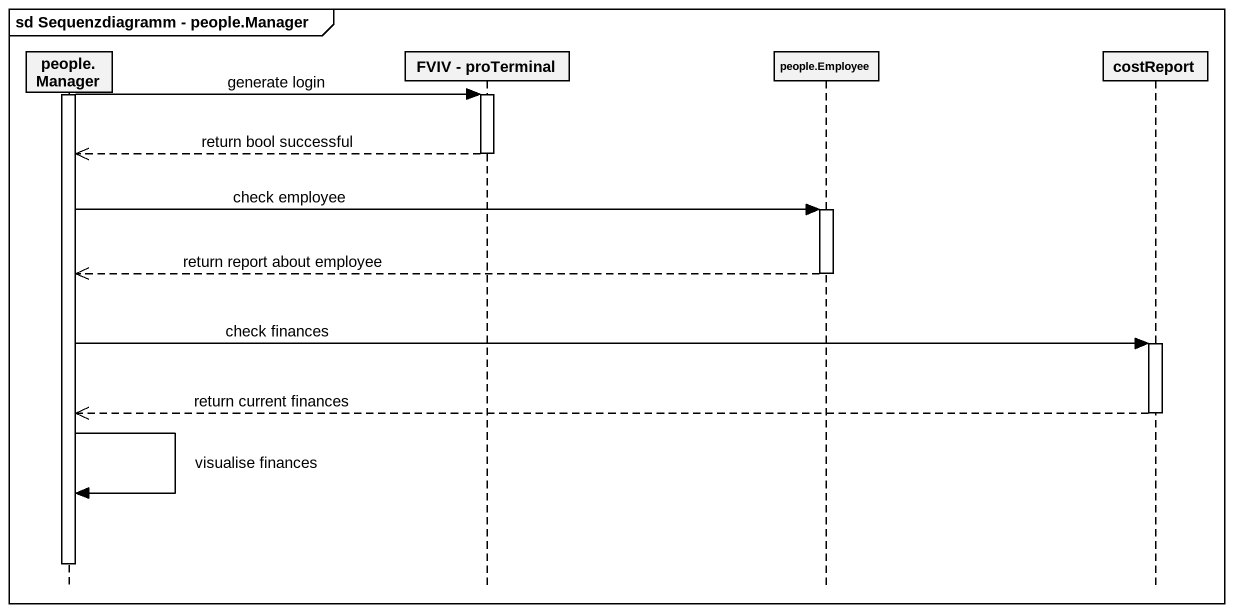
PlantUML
@startuml
mainframe sd Sequenzdiagramm - people.Manager
hide footbox
participant "people.Manager" as people_Manager
participant "FVIV - proTerminal" as FVIV_proTerminal
participant "people.Employee" as people_Employee
participant costReport

activate people_Manager
people_Manager -> FVIV_proTerminal : generate login
activate FVIV_proTerminal
FVIV_proTerminal -->> people_Manager : return bool successful
deactivate FVIV_proTerminal
people_Manager -> people_Employee : check employee
activate people_Employee
people_Employee -->> people_Manager : return report about employee
deactivate people_Employee
people_Manager -> costReport : check finances
activate costReport
costReport -->> people_Manager : return current finances
deactivate costReport
people_Manager -> people_Manager : visualise finances
deactivate people_Manager
@enduml
